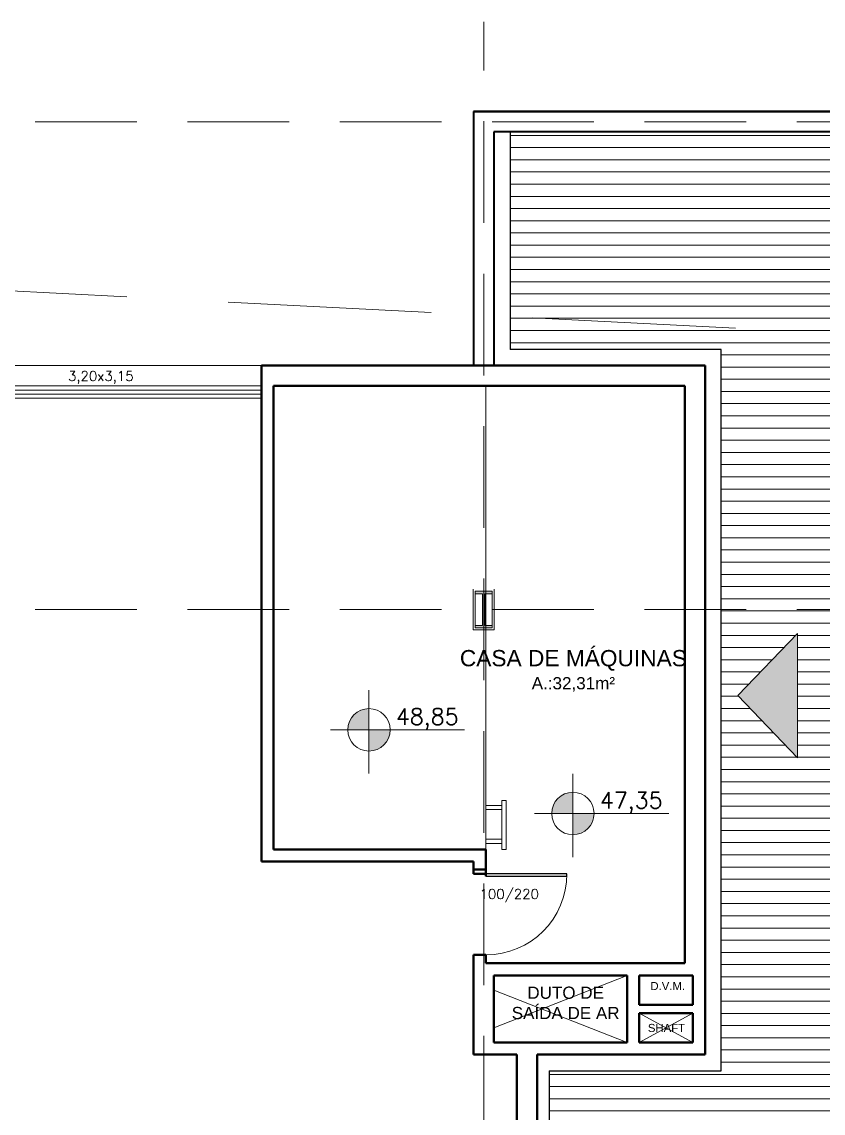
# Model space of a CAD drawing. Header units: millimetres. Extents: x 705 to 840, y 133 to 501.
# Drawn here: x 747.51 to 757.37, y 345.69 to 359.12 of the extents above; entities that cross this region are included whole.
import ezdxf

# ---------------------------------------------------------------- set-up
doc = ezdxf.new("R2010")
doc.units = ezdxf.units.MM
doc.header["$LTSCALE"] = 10
doc.linetypes.add('DASHED2', pattern=[0.375, 0.25, -0.125])
for name, color, linetype, lineweight in [('cinza 03', 252, 'Continuous', 13), ('COTA', 90, 'Continuous', 9), ('linha estutura', 252, 'Continuous', 13), ('PAREDES', 50, 'Continuous', 50), ('PAREDES 2', 50, 'Continuous', 50), ('Pilares', 16, 'Continuous', 20), ('pn 02', 16, 'Continuous', 20), ('pn 04', 130, 'Continuous', 40), ('PN-01', 90, 'Continuous', 13), ('PN-03', 180, 'Continuous', 30), ('recuos', 16, 'Continuous', 20), ('texto', 16, 'Continuous', 20)]:
    doc.layers.add(name, color=color, linetype=linetype, lineweight=lineweight)
doc.styles.get("Standard").update_dxf_attribs({"font": 'simplex.shx'})

msp = doc.modelspace()

# ---------------------------------------------------------------- hatches: boundary and pattern name
at = {"layer": 'cinza 03'}
h = msp.add_hatch(dxfattribs=at)
h.set_pattern_fill('_USER', color=256, scale=0.15, style=0, pattern_type=0)
h.set_pattern_definition([(0, (759.06589, 189.11928), (0, 0.15), [])])
h.paths.add_polyline_path([(757.628, 357.762), (753.516, 357.762), (753.516, 355.489), (757.628, 355.277)])
h.paths.add_polyline_path([(757.628, 355.277), (753.516, 355.489), (753.516, 355.087), (756.116, 355.087), (756.116, 351.887), (757.628, 351.887)])
h.paths.add_polyline_path([(757.628, 351.887), (756.116, 351.887), (756.116, 346.212), (753.998, 346.212), (753.998, 344.012), (757.628, 344.012)])
h.paths.add_polyline_path([(757.055, 350.064), (756.32, 350.828), (757.055, 351.591)], flags=16)
msp.add_hatch(color=256, dxfattribs=at).paths.add_polyline_path([(756.32, 350.828), (757.055, 350.064), (757.055, 351.591)])
h = msp.add_hatch(color=256, dxfattribs=at)
h.paths.add_polyline_path([(751.779, 350.669, 0.414214), (751.517, 350.407), (751.779, 350.407)])
h.paths.add_polyline_path([(751.779, 350.146, 0.414214), (752.04, 350.407), (751.779, 350.407)])
h = msp.add_hatch(color=256, dxfattribs=at)
h.paths.add_polyline_path([(754.289, 349.639, 0.414214), (754.028, 349.378), (754.289, 349.378)])
h.paths.add_polyline_path([(754.289, 349.116, 0.414214), (754.551, 349.378), (754.289, 349.378)])
at = {"layer": 'Pilares'}
msp.add_hatch(color=256, dxfattribs=at).paths.add_polyline_path([(753.086, 351.662), (753.296, 351.662), (753.296, 351.692), (753.206, 351.692), (753.206, 352.082), (753.296, 352.082), (753.296, 352.112), (753.086, 352.112), (753.086, 352.082), (753.176, 352.082), (753.176, 351.692), (753.086, 351.692)])

# ---------------------------------------------------------------- linework, layer by layer
at = {"layer": 'cinza 03'}
for p, q in [((754.956, 347.387), (753.316, 346.743)), ((753.316, 347.206), (754.956, 346.562)), ((755.106, 346.924), (755.766, 346.562)), ((755.766, 346.924), (755.106, 346.562))]:
    msp.add_line(p, q, dxfattribs=at)
msp.add_lwpolyline([(756.32, 350.828), (757.055, 350.064), (757.055, 351.591)], close=True, dxfattribs=at)
msp.add_arc((753.216, 348.638), 1, 270, 0, dxfattribs=at)
at = {"layer": 'COTA'}
for p, q in [((751.779, 350.895), (751.779, 349.87)), ((751.304, 350.407), (752.957, 350.407)), ((754.289, 349.865), (754.289, 348.84)), ((753.815, 349.378), (755.468, 349.378))]:
    msp.add_line(p, q, dxfattribs=at)
for centre in [(751.779, 350.407), (754.289, 349.378)]:
    msp.add_circle(centre, 0.261, dxfattribs=at)
at = {"layer": 'linha estutura', "linetype": 'DASHED2', "ltscale": 0.5}
for p, q in [((753.191, 328.517), (753.191, 359.116)), ((723.297, 357.887), (767.656, 357.887)), ((723.297, 351.887), (767.656, 351.887))]:
    msp.add_line(p, q, dxfattribs=at)
at = {"layer": 'PAREDES'}
for p, q in [((753.066, 348.688), (753.216, 348.688)), ((753.066, 348.638), (753.216, 348.638)), ((753.066, 348.638), (753.216, 348.638))]:
    msp.add_line(p, q, dxfattribs=at)
at = {"layer": 'PAREDES 2'}
for p, q in [((762.191, 358.012), (753.066, 358.012)), ((755.916, 354.887), (750.456, 354.887)), ((753.066, 354.887), (750.456, 354.887)), ((750.456, 354.887), (750.456, 348.787)), ((755.916, 346.412), (755.916, 354.887)), ((755.666, 354.637), (750.606, 354.637)), ((750.606, 348.937), (750.606, 354.637)), ((755.666, 347.537), (755.666, 354.637)), ((753.216, 348.937), (750.606, 348.937)), ((753.216, 348.937), (753.216, 348.608)), ((753.066, 348.787), (750.456, 348.787)), ((753.066, 348.787), (753.066, 348.638)), ((753.066, 348.638), (753.066, 348.787)), ((753.216, 347.638), (753.066, 347.638)), ((753.066, 346.412), (753.066, 347.638)), ((753.216, 347.638), (753.216, 347.537)), ((755.666, 347.537), (753.216, 347.537)), ((755.916, 346.412), (755.916, 347.537)), ((754.956, 347.387), (753.316, 347.387)), ((753.316, 346.562), (753.316, 347.387)), ((754.956, 347.387), (754.956, 346.562)), ((755.766, 347.387), (755.106, 347.387)), ((755.106, 347.387), (755.106, 347.024)), ((755.766, 347.024), (755.766, 347.387)), ((755.106, 347.024), (755.766, 347.024)), ((755.106, 346.924), (755.766, 346.924)), ((755.106, 346.924), (755.106, 346.562)), ((755.766, 346.562), (755.766, 346.924)), ((753.316, 346.562), (754.956, 346.562)), ((755.106, 346.562), (755.766, 346.562)), ((753.066, 346.412), (753.598, 346.412)), ((753.598, 346.412), (753.598, 344.112)), ((753.848, 346.412), (753.848, 343.637)), ((753.848, 346.412), (755.916, 346.412))]:
    msp.add_line(p, q, dxfattribs=at)
at = {"layer": 'Pilares'}
for p, q in [((753.061, 351.637), (753.061, 352.137)), ((753.086, 351.662), (753.086, 352.112)), ((753.296, 351.662), (753.296, 352.112)), ((753.321, 351.637), (753.321, 352.137)), ((753.176, 352.082), (753.086, 352.082)), ((753.176, 351.692), (753.176, 352.082)), ((753.206, 351.692), (753.206, 352.082)), ((753.296, 352.082), (753.206, 352.082)), ((753.061, 351.637), (753.321, 351.637)), ((753.176, 351.692), (753.086, 351.692)), ((753.296, 351.692), (753.206, 351.692))]:
    msp.add_line(p, q, dxfattribs=at)
for points in [[(753.296, 352.082), (753.296, 352.112), (753.086, 352.112), (753.086, 352.082)], [(753.086, 351.692), (753.086, 351.662), (753.296, 351.662), (753.296, 351.692)]]:
    msp.add_lwpolyline(points, dxfattribs=at)
at = {"layer": 'pn 02', "linetype": 'Continuous'}
msp.add_line((753.216, 354.637), (753.216, 348.937), dxfattribs=at)
at = {"layer": 'pn 04'}
for p, q in [((753.066, 358.012), (753.066, 354.887)), ((762.191, 358.012), (753.066, 358.012)), ((753.316, 357.762), (753.316, 354.887)), ((761.941, 357.762), (753.316, 357.762))]:
    msp.add_line(p, q, dxfattribs=at)
at = {"layer": 'PN-01'}
for p, q in [((750.456, 354.887), (747.266, 354.887)), ((750.456, 354.637), (747.266, 354.637)), ((750.456, 354.587), (747.266, 354.587)), ((750.456, 354.537), (747.266, 354.537)), ((750.456, 354.487), (747.266, 354.487)), ((753.416, 349.478), (753.216, 349.478)), ((753.416, 349.428), (753.216, 349.428)), ((753.466, 349.537), (753.416, 349.537)), ((753.416, 349.061), (753.216, 349.061)), ((753.416, 349.011), (753.216, 349.011)), ((753.466, 348.937), (753.416, 348.937))]:
    msp.add_line(p, q, dxfattribs=at)
at = {"layer": 'PN-01', "linetype": 'Continuous'}
for p, q in [((753.416, 349.537), (753.416, 348.937)), ((753.466, 349.537), (753.466, 348.937))]:
    msp.add_line(p, q, dxfattribs=at)
at = {"layer": 'PN-03'}
for p, q in [((753.516, 357.762), (753.516, 355.087)), ((756.116, 355.087), (753.516, 355.087)), ((756.116, 346.212), (756.116, 355.087)), ((753.998, 346.212), (756.116, 346.212)), ((753.998, 346.212), (753.998, 344.012))]:
    msp.add_line(p, q, dxfattribs=at)
msp.add_lwpolyline([(753.216, 348.638), (753.216, 348.608), (754.216, 348.608), (754.216, 348.638)], close=True, dxfattribs=at)
at = {"layer": 'recuos', "linetype": 'DASHED2'}
msp.add_line((786.249, 353.801), (737.445, 356.318), dxfattribs=at)

# ---------------------------------------------------------------- texts
at = {"layer": 'COTA'}
for s, p in [('48,85', (752.111, 350.47)), ('47,35', (754.622, 349.441))]:
    msp.add_text(s, height=0.2, dxfattribs=at).set_placement(p)
for s, insert, char_height, width, attachment_point in [('{\\fArial|b0|i0|c0|p34;CASA DE MÁQUINAS\\P\\H0.75x;A.:32,31m²}', (754.295, 351.389), 0.2, 4.861, 2), ('{\\fArial|b0|i0|c0|p34;D.V.M.}', (755.243, 347.206), 0.1, 0.274, 7), ('{\\fArial|b0|i0|c0|p34;DUTO DE SAÍDA DE AR}', (754.2, 347.249), 0.15, 1.506, 2), ('{\\fArial|b0|i0|c0|p34;SHAFT}', (755.441, 346.79), 0.1, 0.50418, 2)]:
    msp.add_mtext(s, dxfattribs=dict(at, insert=insert, char_height=char_height, width=width, attachment_point=attachment_point))
at = {"layer": 'texto'}
for s, p in [('3,20x3,15', (748.075, 354.699)), ('100/220', (753.141, 348.327))]:
    msp.add_text(s, height=0.12, dxfattribs=at).set_placement(p)

doc.saveas('drawing.dxf')
